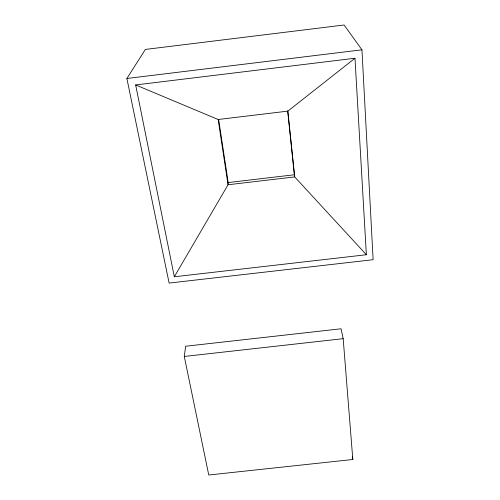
<?xml version="1.0" encoding="UTF-8"?>
<svg xmlns="http://www.w3.org/2000/svg" width="500" height="500" viewBox="0 0 500 500"><rect width="100%" height="100%" fill="white"/><g stroke="black" fill="none" stroke-linecap="round" stroke-linejoin="round"><path stroke-width="0.75" d="M218.619 119.25L228.181 182.556L228.044 184.762L174.331 276.769L366.369 254.737L354.981 58.25L135.65 84.944L174.331 276.769M184.281 356.456L185.65 346.231L341.062 328.787L343.181 338.675L352.825 459.5L208.756 475L184.281 356.456L343.181 338.675M126.881 78.487L145.369 49.425L344.094 25L361.95 49.819L373.119 259.706L169.125 283.069L126.881 78.487L361.95 49.819M135.65 84.944L218.162 119.5L287.838 111.131L354.981 58.25M228.181 182.556L294.35 174.762L294.706 176.912L366.369 254.737M352.262 456.463L352.825 459.5M218.162 119.5L228.044 184.762L294.706 176.912L287.838 111.131M287.681 110.938L294.35 174.762"/></g></svg>
